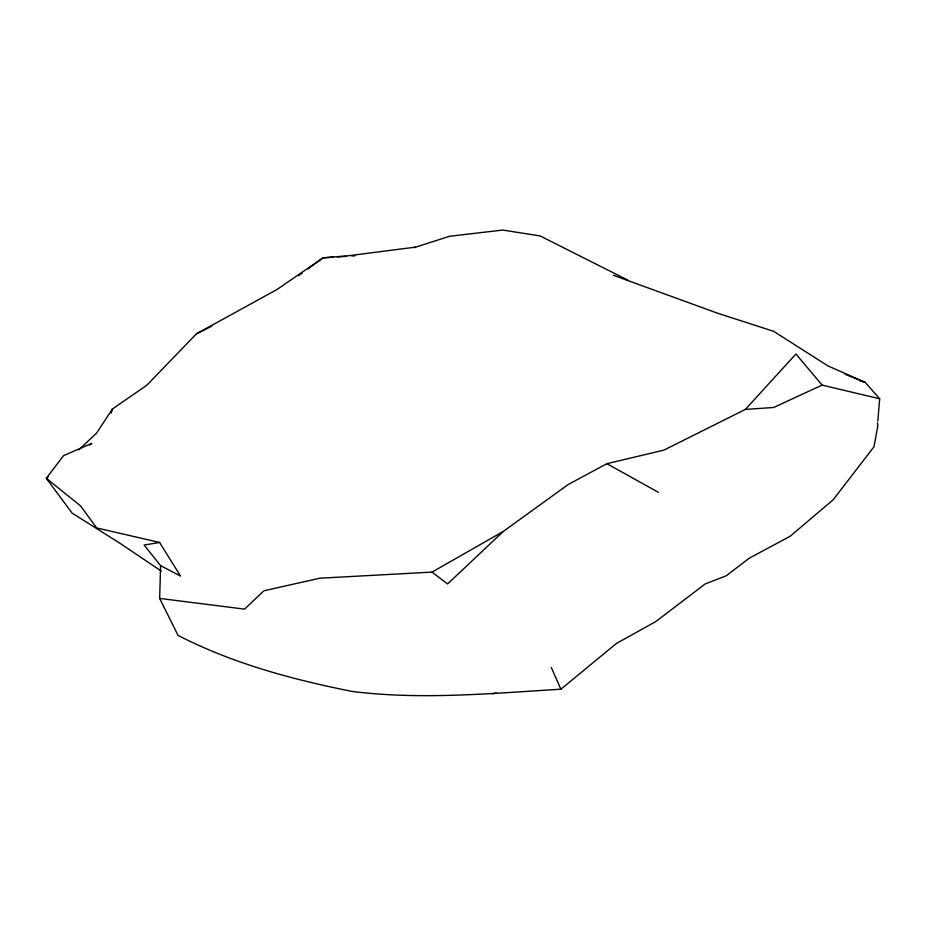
<?xml version="1.0" encoding="UTF-8"?>
<svg xmlns="http://www.w3.org/2000/svg" width="926" height="926" viewBox="0 0 926 926"><rect width="100%" height="100%" fill="white"/><g stroke="black" fill="none" stroke-linecap="round" stroke-linejoin="round"><path stroke-width="1.39" d="M877.42 422.823L877.86 425.601L873.994 446.76L833.145 499.808L790.156 536.258L749.146 558.274L726.169 575.845L705.172 583.936L655.805 621.577L616.542 643.373L560.89 689.21C491.567 693.4 421.689 700.079 352.436 691.49C292.257 679.487 232.831 663.56 178.012 635.375L159.666 598.416L160.592 565.612L144.097 545.044L159.596 542.462L180.535 576.099L160.592 565.612M877.79 421.156L879.7 398.782L865.208 382.369L827.902 365.886L773.719 331.358L717.337 313.127L613.406 275.277M111.236 413.077L112.416 409.003L146.806 385.239L196.462 333.8L277.21 289.375L323.058 257.833L348.373 255.773L415.438 247.138M112.416 409.003L96.582 433.055L78.814 449.862M159.666 598.416L244.533 609.123L263.956 590.765L319.91 578.194L432.002 572.118L503.304 531.42L568.089 484.587L606.889 463.683L663.826 450.152L745.372 409.419L795.932 354.01L822.114 385.112L879.7 398.782M503.304 531.42L447.594 583.947L432.002 572.118M89.521 445.151L91.778 443.392L63.512 455.696L46.3 478.291L72.066 513.073L119.396 542.902L161.251 571.029M298.67 275.682L302.154 273.135M307.964 268.887L323.058 257.833L333.163 257.208M48.407 476.751L46.3 478.291L80.597 505.909L96.663 527.936L159.596 542.462M196.462 333.8L211.892 326.079M822.114 385.112L773.661 407.475L745.372 409.419M414.292 247.601L449.619 236.269L502.679 230.065L540.113 235.922L627.944 280.173M492.204 693.771L496.382 693.076M337.492 256.942L346.139 256.398M351.915 256.039L354.797 255.865M859.733 380.655L865.208 382.369L845.091 374.289M606.889 463.683L658.455 492.366M551.329 667.553L560.89 689.21"/></g></svg>
